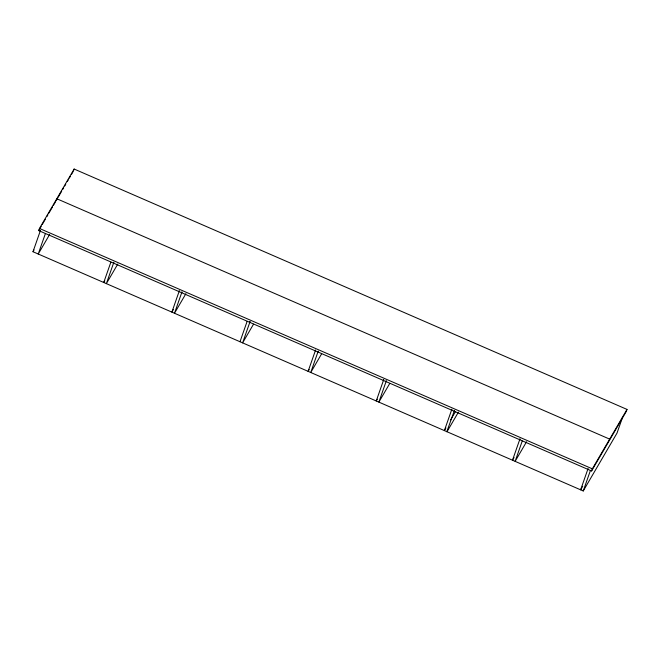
<?xml version="1.0" encoding="UTF-8"?>
<svg xmlns="http://www.w3.org/2000/svg" width="660" height="660" viewBox="0 0 660 660"><rect width="100%" height="100%" fill="white"/><g stroke="black" fill="none" stroke-linecap="round" stroke-linejoin="round"><path stroke-width="0.99" d="M38.717 230.587L39.46 228.451L74.134 169.034L627 409.414L626.249 411.543L591.583 470.968L38.717 230.587L41.267 226.215M622.454 417.565L617.017 433.092L583.25 490.966L33 251.732L40.474 230.389M45.375 233.632L38.239 254.009L49.673 234.415M73.384 171.163L74.134 169.034M110.88 262.119L103.744 282.488L104.783 280.706M240.001 341.731L247.129 321.354M522.258 440.979L515.122 461.348L526.556 441.763M588.101 468.484L580.627 489.827L582.706 486.271M583.25 490.966L590.386 470.596M591.583 470.968L592.333 468.831L627 409.414M446.828 431.656L454.468 410.388M42.281 224.474L45.342 219.227M46.868 216.604L47.891 214.855M48.914 213.114L52.478 206.993M53.501 205.243L55.539 201.754M56.05 200.879L57.065 199.13M58.088 197.381L61.66 191.268M62.675 189.519L63.698 187.77M64.713 186.021L65.736 184.272M67.262 181.648L68.285 179.908M69.308 178.159L70.323 176.41M71.346 174.661L72.872 172.037M33 251.732L34.039 249.95M113.388 263.06L113.842 262.284L106.367 283.627L117.793 264.041M178.893 291.538L179.347 290.763L171.872 312.106L173.431 309.433M181.517 292.677L181.97 291.901L174.496 313.244L185.922 293.659M249.645 322.295L250.09 321.527L242.616 342.87L253.531 324.167M315.15 350.782L315.596 350.006L308.121 371.349L309.161 369.567M317.765 351.92L318.219 351.145L310.745 372.487L321.651 353.785M383.27 380.399L383.724 379.624L376.249 400.966L377.289 399.185M385.894 381.538L386.347 380.762L378.873 402.105L389.779 383.411M451.399 410.017L451.853 409.249L444.378 430.592L445.937 427.919M450.607 419.9L455.284 411.889M446.993 431.731L458.428 412.137M519.527 439.642L519.973 438.867L512.498 460.21L514.058 457.537M56.793 198.743L609.667 439.123M39.46 228.451L592.333 468.831"/></g></svg>
